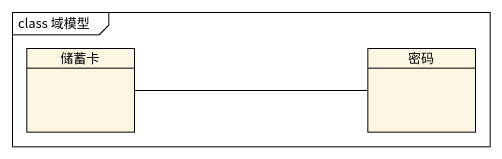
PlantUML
@startuml
mainframe class 域模型
hide circle
hide empty members
class 储蓄卡
class 密码
储蓄卡 -right- 密码
@enduml
